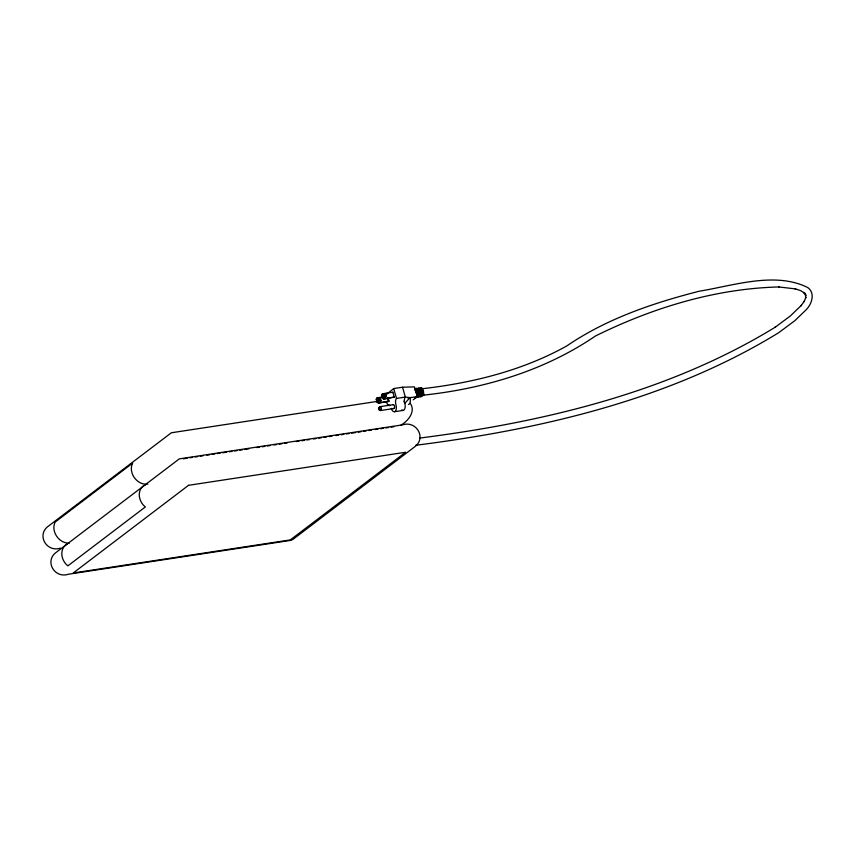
<?xml version="1.0" encoding="UTF-8"?>
<svg xmlns="http://www.w3.org/2000/svg" width="855" height="855" viewBox="0 0 855 855"><rect width="100%" height="100%" fill="white"/><g stroke="black" fill="none" stroke-linecap="round" stroke-linejoin="round"><path stroke-width="1.28" d="M384.59 395.961L393.685 388.565L402.523 387.219L414.451 386.888L417.411 396.624L407.739 397.96M387.924 397.436L389.036 401.07L388.448 401.519L378.284 403.068L377.098 402.235L376.211 399.317L377.386 397.767L386.289 396.41M376.211 399.317L377.386 397.767M381.501 395.299L382.677 393.749L392.84 392.199L394.315 397.062L383.564 399.05L382.377 398.216L381.501 395.299L382.677 393.749M391.248 408.359A5.216 2.693 81.3 0 0 395.063 411.426A5.216 2.693 81.3 0 0 395.94 404.789A5.216 2.693 81.3 0 1 396.517 398.419L405.356 397.073L409.94 397.618L404.778 403.442A5.216 2.693 81.3 0 1 404.693 409.032A5.216 2.693 81.3 0 1 401.818 409.919M396.517 398.419L393.685 388.565M377.098 402.235L377.686 401.786L376.799 398.868M382.377 398.216L382.965 397.767L382.078 394.86M378.284 403.068L389.036 401.07M383.564 399.05L394.315 397.062M392.253 392.648L392.84 392.199M416.759 389.207L419.367 387.903L420.553 390.607A3.26 1.678 81.3 0 0 420.179 389.987M418.971 388.875L421.568 387.572L423.482 391.483L423.845 395.053L420.5 396.934L422.744 395.224C483.738 388.758 544.368 370.867 595.358 336.047C652.429 307.843 715.325 288.509 779.279 286.949L778.595 286.927L795.642 288.915L794.904 288.669L800.825 290.721L804.929 293.447L803.721 292.357L805.912 295.691L805.431 294.12L805.72 298.053L805.816 297.23L804.192 301.687L804.491 300.939L800.964 305.876L801.434 305.267L790.33 315.976L774.972 327.412L775.506 327.027C668.428 392.68 543.267 422.242 419.848 438.049M414.889 389.955A3.26 1.678 81.3 0 1 416.129 391.28L423.118 390.265M420.083 388.704L421.568 387.572M416.203 391.483L417.593 391.109L416.054 388.416L417.155 388.245L418.341 390.938A3.26 1.678 81.3 0 0 417.55 389.869M418.416 391.152L419.805 390.767L418.255 388.074M414.974 397.767L417.219 396.068C415.113 391.676 419.068 391.077 418.319 395.897L413.254 399.787M418.426 395.448A3.26 1.678 81.3 0 0 418.811 392.509L419.431 395.726L416.086 397.607M420.628 390.81L422.007 390.436L420.468 387.743M418.779 392.37L420.168 391.985L420.532 395.566L418.287 397.265L421.643 395.395C419.527 391.002 423.482 390.404 422.744 395.224M400.974 425.106C408.102 421.013 416 411.544 410.272 403.325M292.592 539.655L414.194 447.197C427.04 438.562 416.631 420.19 402.534 424.871L179.304 458.879L56.751 551.924C43.904 560.549 54.314 578.92 68.4 574.239L291.641 540.242M145.532 484.838L144.89 485.031A14.022 11.575 52.8 0 0 143.49 505.273L145.361 506.94L67.876 565.85L66.017 564.182A14.022 11.575 52.8 0 1 67.417 543.951M382.089 394.198L388.437 393.225M422.327 388.726C472.42 382.976 522.523 370.61 566.833 345.912C606.612 318.712 652.964 303.044 699.315 291.202C733.141 285.709 775.378 271.131 807.964 287.686C815.52 293.393 811.716 304.316 806.041 309.895L794.776 320.753L778.659 332.723C669.39 399.755 541.504 429.263 415.605 445.295M376.799 398.216L381.886 397.436M415.754 392.659L423.482 391.483M420.542 395.491A3.26 1.678 81.3 0 0 422.135 392.007L423.236 391.836L422.755 390.265A3.26 1.678 81.3 0 0 421.964 389.196M381.469 400.76L171.363 432.769L48.821 525.814C35.963 534.439 46.373 552.811 60.47 548.13M419.431 395.726L418.319 395.897A3.26 1.678 81.3 0 0 419.923 392.349L419.891 392.199M420.532 395.566L421.643 395.395M380.026 406.659L393.289 404.639M380.635 410.528L393.899 408.508M394.412 411.725L403.25 410.379M183.237 458.804L187.181 458.205M189.821 457.799L192.45 457.404M195.079 456.998L197.708 456.602M200.337 456.196L202.977 455.801M206.921 455.191L209.55 454.796M212.179 454.39L214.819 453.994M217.448 453.588L220.077 453.193M222.706 452.787L226.661 452.188M229.29 451.793L231.919 451.387M234.548 450.991L237.177 450.585M239.817 450.19L242.446 449.783M245.075 449.388L249.019 448.779M256.917 447.582L259.546 447.176M262.175 446.78L264.815 446.374M267.444 445.979L270.073 445.573M274.017 444.974L276.646 444.579M279.286 444.173L281.915 443.777M284.544 443.371L287.173 442.976M296.386 441.565L299.015 441.169M301.644 440.763L304.284 440.368M306.913 439.962L309.542 439.566M313.486 438.968L316.126 438.562M318.755 438.166L321.384 437.76M324.013 437.365L326.642 436.958M329.282 436.563L331.911 436.157M335.855 435.558L338.484 435.152M341.124 434.757L343.753 434.351M346.382 433.955L349.011 433.549M351.64 433.154L355.595 432.555M358.224 432.149L360.853 431.754M363.482 431.348L366.122 430.952M368.751 430.546L371.38 430.151M375.324 429.541L377.953 429.146M380.593 428.74L383.222 428.344M385.851 427.938L388.48 427.543M391.109 427.137L393.749 426.741M147.84 484.122L144.623 484.144A14.022 11.575 52.8 0 1 132.664 463.111L55.18 522.031A14.022 11.575 52.8 0 0 56.58 536.149A14.022 11.575 52.8 0 0 69.308 543.149M382.965 397.767L384.152 398.612M377.686 401.786L378.861 402.62M402.523 387.219L405.356 397.073A5.216 2.693 81.3 0 0 404.778 403.442L404.041 401.038M414.942 388.576L416.481 391.269M421.729 390.649L421.654 390.436A3.26 1.678 81.3 0 0 419.549 389.271M419.527 390.981L419.442 390.778A3.26 1.678 81.3 0 0 417.753 389.42M417.315 391.312L417.229 391.109A3.26 1.678 81.3 0 0 415.135 389.944M387.71 399.093L388.448 401.519M386.289 401.561L387.743 405.099A5.216 2.693 81.3 0 1 389.859 405.772M417.678 392.531L417.71 392.68A3.26 1.678 81.3 0 1 416.973 396.004M423.236 391.836A3.26 1.678 81.3 0 1 423.268 393.492M379.417 407.354A1.956 1.005 81.3 0 1 380.817 407.098A1.956 1.005 81.3 0 1 381.255 409.834A1.956 1.005 81.3 0 1 379.844 410.079M383.82 397.212A1.304 1.079 52.8 0 1 383.446 396.656M383.414 395.726A1.304 1.079 52.8 0 1 385.06 395.416A1.304 1.079 52.8 0 1 385.445 397.254M378.808 401.433A1.304 1.079 52.8 0 1 378.316 400.974M378.273 399.499A1.304 1.079 52.8 0 1 380.026 399.659A1.304 1.079 52.8 0 1 379.962 401.465M409.94 397.618A5.216 2.693 81.3 0 1 408.412 404.554M393.033 404.757A1.956 1.005 81.3 0 1 394.615 406.649A1.956 1.005 81.3 0 1 393.364 408.337M419.303 389.282A3.26 1.678 81.3 0 1 419.752 389.538M188.538 485.309L73.252 572.978L290.337 539.911L405.623 452.252L188.538 485.309M378.615 407.942A1.293 0.673 81.3 0 0 379.257 410.026A1.293 0.673 81.3 0 0 379.812 408.316A1.293 0.673 81.3 0 0 378.615 407.942M378.658 399.905A1.304 1.079 52.8 0 0 380.55 401.016A1.304 1.079 52.8 0 0 380.219 398.89A1.304 1.079 52.8 0 0 378.658 399.905M383.938 395.897A1.304 1.079 52.8 0 0 385.829 396.998A1.304 1.079 52.8 0 0 385.509 394.871A1.304 1.079 52.8 0 0 383.938 395.897"/></g></svg>
